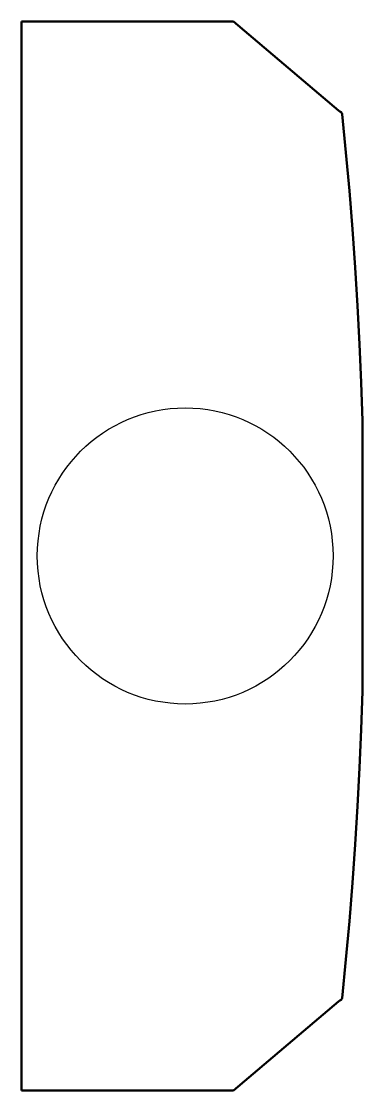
# Model space of a CAD drawing. Header units: millimetres. Extents: x 0 to 577, y -1648 to 156.
import ezdxf

# ---------------------------------------------------------------- set-up
doc = ezdxf.new("R2010")
doc.units = ezdxf.units.MM
doc.layers.add('IV_OUTER_PROFILE', color=7, linetype='Continuous', lineweight=50)

msp = doc.modelspace()

# ---------------------------------------------------------------- linework, layer by layer
msp.add_circle((277, -745.9), 250)
at = {"layer": 'IV_OUTER_PROFILE'}
for p, q in [((0, 156.4), (357.9, 156.4)), ((0, -1648.4), (0, 156.4)), ((357.9, 156.4), (358.4, 156.4)), ((358.4, 156.4), (536.2, 5.9)), ((536.2, 5.9), (538.5, 4.4)), ((538.5, 4.4), (540.5, 2.9)), ((540.5, 2.9), (541.8, 1.5)), ((541.8, 1.5), (542.4, 0)), ((542.4, 0), (548.8, -64.7)), ((548.8, -64.7), (554.5, -129.4)), ((554.5, -129.4), (559.7, -194.1)), ((559.7, -194.1), (564.3, -258.9)), ((564.3, -258.9), (568.3, -323.6)), ((568.3, -323.6), (571.8, -388.3)), ((571.8, -388.3), (574.7, -453)), ((574.7, -453), (577, -517.7)), ((577, -517.7), (577, -746)), ((577, -746), (577, -974.4)), ((577, -974.4), (574.7, -1039.1)), ((574.7, -1039.1), (571.8, -1103.8)), ((571.8, -1103.8), (568.3, -1168.5)), ((568.3, -1168.5), (564.3, -1233.2)), ((564.3, -1233.2), (559.7, -1297.9)), ((559.7, -1297.9), (554.5, -1362.6)), ((554.5, -1362.6), (548.8, -1427.3)), ((548.8, -1427.3), (542.4, -1492.1)), ((536.2, -1497.9), (358.4, -1648.4)), ((538.5, -1496.4), (536.2, -1497.9)), ((540.5, -1495), (538.5, -1496.4)), ((541.8, -1493.5), (540.5, -1495)), ((542.4, -1492.1), (541.8, -1493.5)), ((357.9, -1648.4), (0, -1648.4)), ((358.4, -1648.4), (357.9, -1648.4))]:
    msp.add_line(p, q, dxfattribs=at)

doc.saveas('drawing.dxf')
